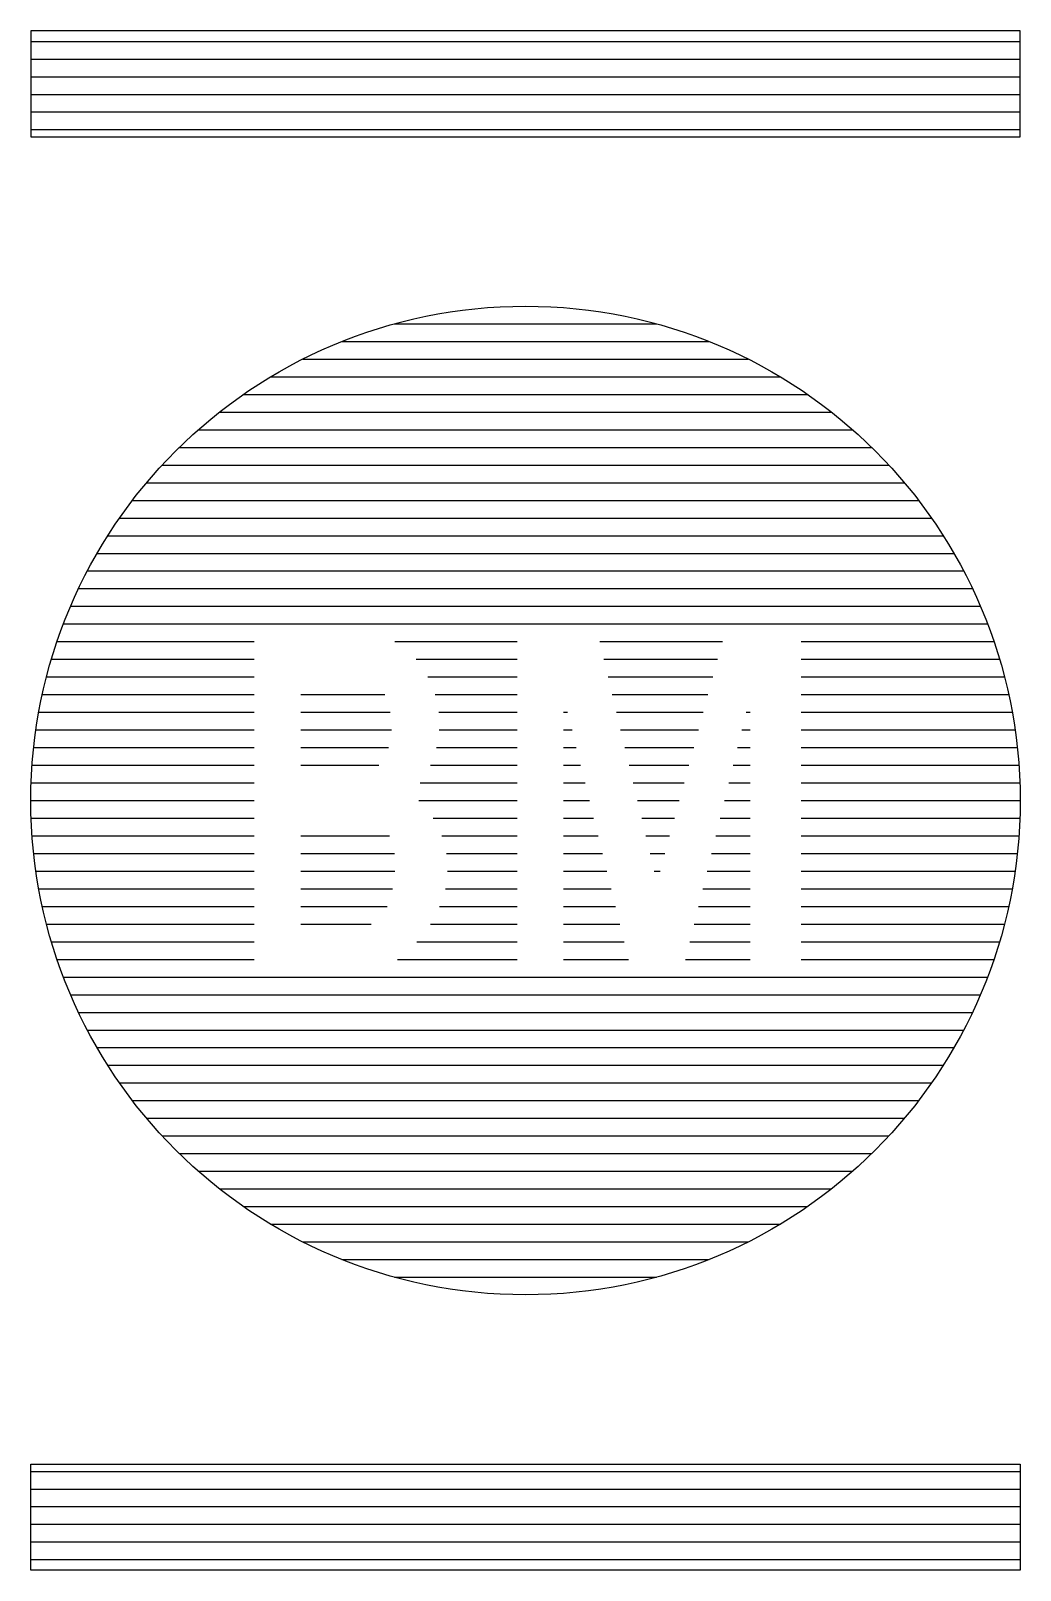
# Model space of a CAD drawing. Header units: millimetres. Extents: x -3 to 2253, y -3 to 1300.
# Drawn here: x 401.5 to 408.5, y 199.55 to 210.45 of the extents above; entities that cross this region are included whole.
import ezdxf

# ---------------------------------------------------------------- set-up
doc = ezdxf.new("R2010")
doc.units = ezdxf.units.MM
doc.layers.add('ROOD', color=1, linetype='Continuous')
doc.layers.add('VEILIG', color=7, linetype='Continuous')

# ---------------------------------------------------------------- blocks, each defined once
blk = doc.blocks.new('*X189')
at = {"color": 0}
for p, q in [((209.5, 124.375), (216.5, 124.375)), ((209.5, 124.25), (216.5, 124.25)), ((209.5, 124.125), (216.5, 124.125)), ((209.5, 124), (216.5, 124)), ((209.5, 123.875), (216.5, 123.875)), ((209.5, 123.75), (216.5, 123.75))]:
    blk.add_line(p, q, dxfattribs=at)
blk = doc.blocks.new('*X188')
at = {"color": 0}
for p, q in [((192.073, 122.375), (193.927, 122.375)), ((191.701, 122.25), (194.299, 122.25)), ((191.424, 122.125), (194.576, 122.125)), ((191.197, 122), (194.803, 122)), ((191.004, 121.875), (194.996, 121.875)), ((190.835, 121.75), (195.165, 121.75)), ((190.685, 121.625), (195.315, 121.625)), ((190.551, 121.5), (195.449, 121.5)), ((190.429, 121.375), (195.571, 121.375)), ((190.319, 121.25), (195.681, 121.25)), ((190.219, 121.125), (195.781, 121.125)), ((190.128, 121), (195.872, 121)), ((190.045, 120.875), (195.955, 120.875)), ((189.969, 120.75), (196.031, 120.75)), ((189.9, 120.625), (196.1, 120.625)), ((189.838, 120.5), (196.162, 120.5)), ((189.781, 120.375), (196.219, 120.375)), ((189.731, 120.25), (196.269, 120.25)), ((189.686, 120.125), (191.08, 120.125)), ((192.076, 120.125), (192.94, 120.125)), ((193.525, 120.125), (194.393, 120.125)), ((194.95, 120.125), (196.314, 120.125)), ((189.646, 120), (191.08, 120)), ((192.227, 120), (192.94, 120)), ((193.555, 120), (194.359, 120)), ((194.95, 120), (196.354, 120)), ((189.611, 119.875), (191.08, 119.875)), ((192.31, 119.875), (192.94, 119.875)), ((193.584, 119.875), (194.325, 119.875)), ((194.95, 119.875), (196.389, 119.875)), ((189.581, 119.75), (191.08, 119.75)), ((191.41, 119.75), (192.005, 119.75)), ((192.361, 119.75), (192.94, 119.75)), ((193.614, 119.75), (194.291, 119.75)), ((194.95, 119.75), (196.419, 119.75)), ((189.556, 119.625), (191.08, 119.625)), ((191.41, 119.625), (192.043, 119.625)), ((192.386, 119.625), (192.94, 119.625)), ((193.27, 119.625), (193.298, 119.625)), ((193.644, 119.625), (194.257, 119.625)), ((194.562, 119.625), (194.59, 119.625)), ((194.95, 119.625), (196.444, 119.625)), ((189.536, 119.5), (191.08, 119.5)), ((191.41, 119.5), (192.051, 119.5)), ((192.389, 119.5), (192.94, 119.5)), ((193.27, 119.5), (193.329, 119.5)), ((193.673, 119.5), (194.223, 119.5)), ((194.531, 119.5), (194.59, 119.5)), ((194.95, 119.5), (196.464, 119.5)), ((189.52, 119.375), (191.08, 119.375)), ((191.41, 119.375), (192.03, 119.375)), ((192.37, 119.375), (192.94, 119.375)), ((193.27, 119.375), (193.359, 119.375)), ((193.703, 119.375), (194.19, 119.375)), ((194.501, 119.375), (194.59, 119.375)), ((194.95, 119.375), (196.48, 119.375)), ((189.509, 119.25), (191.08, 119.25)), ((191.41, 119.25), (191.963, 119.25)), ((192.327, 119.25), (192.94, 119.25)), ((193.27, 119.25), (193.39, 119.25)), ((193.733, 119.25), (194.156, 119.25)), ((194.47, 119.25), (194.59, 119.25)), ((194.95, 119.25), (196.491, 119.25)), ((189.502, 119.125), (191.08, 119.125)), ((192.255, 119.125), (192.94, 119.125)), ((193.27, 119.125), (193.421, 119.125)), ((193.762, 119.125), (194.122, 119.125)), ((194.439, 119.125), (194.59, 119.125)), ((194.95, 119.125), (196.498, 119.125)), ((189.5, 119), (191.08, 119)), ((192.246, 119), (192.94, 119)), ((193.27, 119), (193.452, 119)), ((193.792, 119), (194.088, 119)), ((194.408, 119), (194.59, 119)), ((194.95, 119), (196.5, 119)), ((189.502, 118.875), (191.08, 118.875)), ((192.347, 118.875), (192.94, 118.875)), ((193.27, 118.875), (193.482, 118.875)), ((193.822, 118.875), (194.054, 118.875)), ((194.378, 118.875), (194.59, 118.875)), ((194.95, 118.875), (196.498, 118.875)), ((189.509, 118.75), (191.08, 118.75)), ((191.41, 118.75), (192.038, 118.75)), ((192.408, 118.75), (192.94, 118.75)), ((193.27, 118.75), (193.513, 118.75)), ((193.851, 118.75), (194.02, 118.75)), ((194.347, 118.75), (194.59, 118.75)), ((194.95, 118.75), (196.491, 118.75)), ((189.52, 118.625), (191.08, 118.625)), ((191.41, 118.625), (192.074, 118.625)), ((192.441, 118.625), (192.94, 118.625)), ((193.27, 118.625), (193.544, 118.625)), ((193.881, 118.625), (193.986, 118.625)), ((194.316, 118.625), (194.59, 118.625)), ((194.95, 118.625), (196.48, 118.625)), ((189.536, 118.5), (191.08, 118.5)), ((191.41, 118.5), (192.076, 118.5)), ((192.449, 118.5), (192.94, 118.5)), ((193.27, 118.5), (193.575, 118.5)), ((193.911, 118.5), (193.952, 118.5)), ((194.285, 118.5), (194.59, 118.5)), ((194.95, 118.5), (196.464, 118.5)), ((189.556, 118.375), (191.08, 118.375)), ((191.41, 118.375), (192.06, 118.375)), ((192.433, 118.375), (192.94, 118.375)), ((193.27, 118.375), (193.606, 118.375)), ((194.254, 118.375), (194.59, 118.375)), ((194.95, 118.375), (196.444, 118.375)), ((189.581, 118.25), (191.08, 118.25)), ((191.41, 118.25), (192.021, 118.25)), ((192.392, 118.25), (192.94, 118.25)), ((193.27, 118.25), (193.636, 118.25)), ((194.224, 118.25), (194.59, 118.25)), ((194.95, 118.25), (196.419, 118.25)), ((189.611, 118.125), (191.08, 118.125)), ((191.41, 118.125), (191.909, 118.125)), ((192.327, 118.125), (192.94, 118.125)), ((193.27, 118.125), (193.667, 118.125)), ((194.193, 118.125), (194.59, 118.125)), ((194.95, 118.125), (196.389, 118.125)), ((189.646, 118), (191.08, 118)), ((192.232, 118), (192.94, 118)), ((193.27, 118), (193.698, 118)), ((194.162, 118), (194.59, 118)), ((194.95, 118), (196.354, 118)), ((189.686, 117.875), (191.08, 117.875)), ((192.094, 117.875), (192.94, 117.875)), ((193.27, 117.875), (193.729, 117.875)), ((194.131, 117.875), (194.59, 117.875)), ((194.95, 117.875), (196.314, 117.875)), ((189.731, 117.75), (196.269, 117.75)), ((189.781, 117.625), (196.219, 117.625)), ((189.838, 117.5), (196.162, 117.5)), ((189.9, 117.375), (196.1, 117.375)), ((189.969, 117.25), (196.031, 117.25)), ((190.045, 117.125), (195.955, 117.125)), ((190.128, 117), (195.872, 117)), ((190.219, 116.875), (195.781, 116.875)), ((190.319, 116.75), (195.681, 116.75)), ((190.429, 116.625), (195.571, 116.625)), ((190.551, 116.5), (195.449, 116.5)), ((190.685, 116.375), (195.315, 116.375)), ((190.835, 116.25), (195.165, 116.25)), ((191.004, 116.125), (194.996, 116.125)), ((191.197, 116), (194.803, 116)), ((191.424, 115.875), (194.576, 115.875)), ((191.701, 115.75), (194.299, 115.75)), ((192.073, 115.625), (193.927, 115.625))]:
    blk.add_line(p, q, dxfattribs=at)
blk = doc.blocks.new('0509')
at = {"layer": 'ROOD'}
for p, q in [((3.5, 4.7), (3.5, 5.45)), ((-3.5, 4.7), (3.5, 4.7)), ((-3.5, -4.7), (3.5, -4.7)), ((3.5, -4.7), (3.5, -5.45))]:
    blk.add_line(p, q, dxfattribs=at)
blk.add_circle((0, 0), 3.5, dxfattribs=at)
at = {"layer": 'VEILIG', "color": 1}
for p, q in [((3.5, 5.45), (-3.5, 5.45)), ((-3.5, 5.45), (-3.5, 4.7)), ((-3.5, -5.45), (-3.5, -4.7)), ((3.5, -5.45), (-3.5, -5.45))]:
    blk.add_line(p, q, dxfattribs=at)
at = {"layer": 'ROOD'}
for name, p in [('*X189', (-213, -119)), ('*X188', (-193, -119))]:
    blk.add_blockref(name, p, dxfattribs=at)
at = {"layer": 'ROOD', "xscale": -1, "rotation": 180}
blk.add_blockref('*X189', (-213, 119), dxfattribs=at)

msp = doc.modelspace()

# ---------------------------------------------------------------- block references
msp.add_blockref('0509', (405, 205))

doc.saveas('drawing.dxf')
